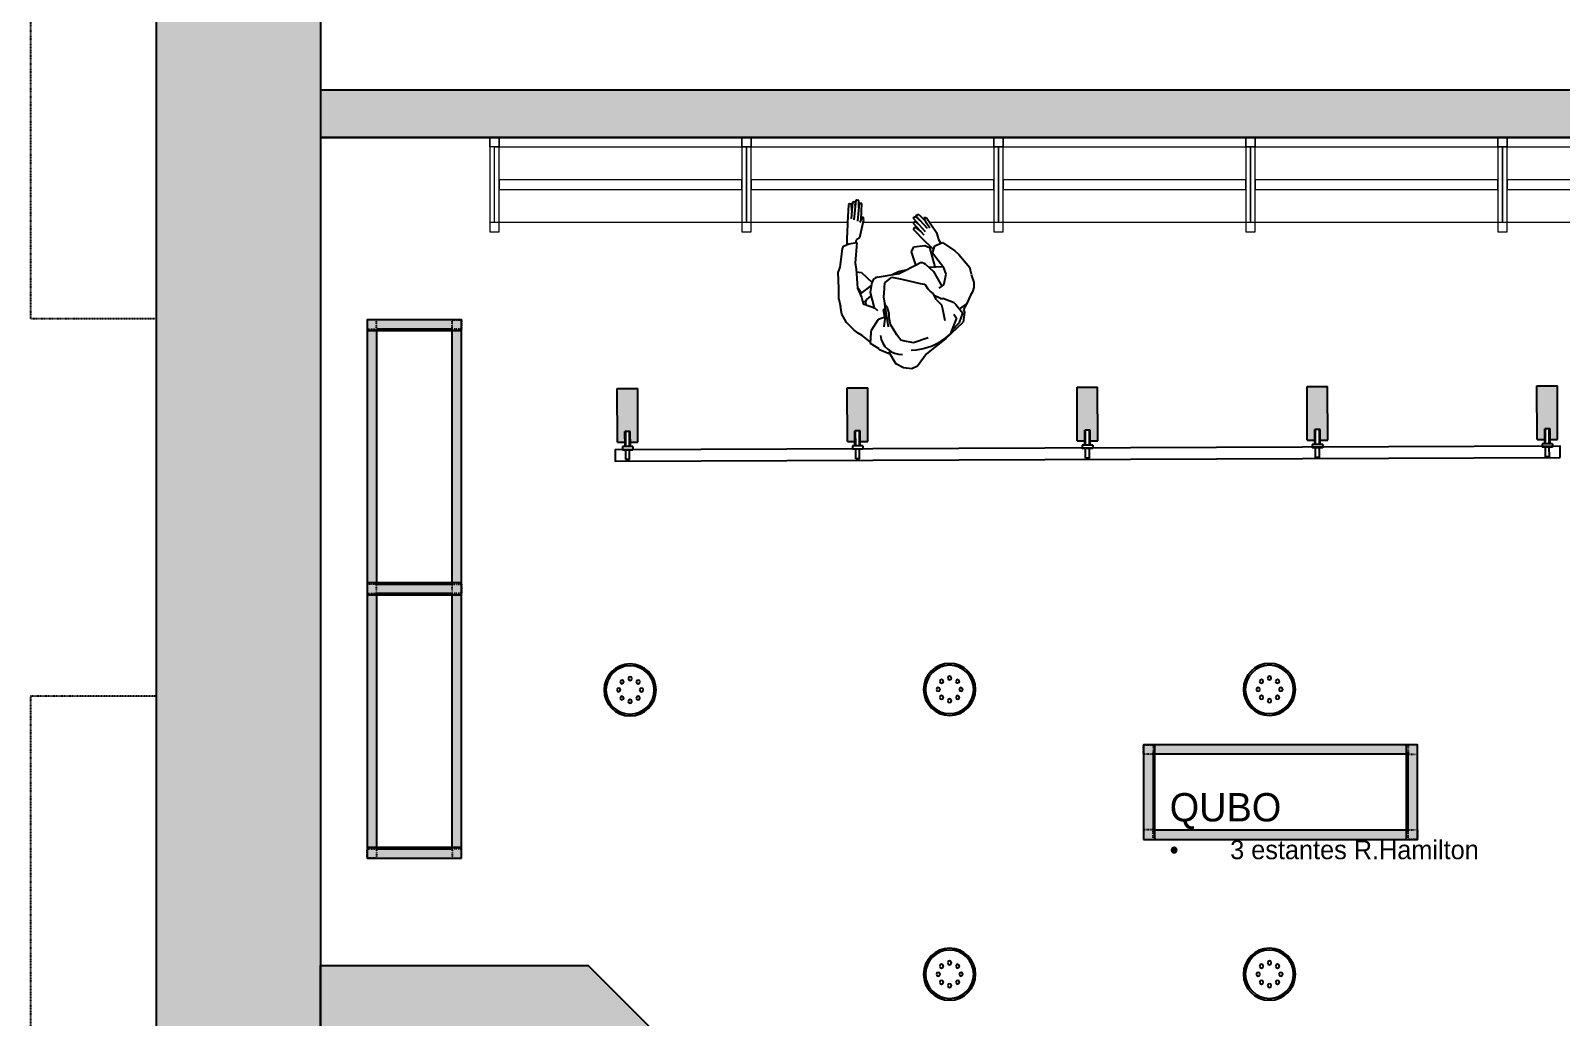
# Model space of a CAD drawing. Extents: x -50 to 69572, y -29139 to 50177.
# Drawn here: x 10935 to 15795, y -21696 to -18562 of the extents above; entities that cross this region are included whole.
import ezdxf

# ---------------------------------------------------------------- set-up
doc = ezdxf.new("R2010")
doc.units = 0
doc.set_wipeout_variables(frame=1)
doc.linetypes.add('ACAD_ISO03W100', pattern=[30, 12, -18])
doc.linetypes.add('Puntets JB', pattern=[3, 0, -3])
for name, color, linetype in [('A_luminarias tecnicas', 21, 'Continuous'), ('CONCEP 2D', 7, 'Continuous'), ('DISCONTINUA', 52, 'ACAD_ISO03W100'), ('DIVISÒRIES', 5, 'Continuous'), ('H SECCIÓ', 253, 'Continuous'), ('Linea Capa Color 0000 JB', 7, 'Continuous'), ('Linea Capa Color 0140 Blau Vidre JB', 140, 'Continuous'), ('PARETS', 6, 'Continuous')]:
    doc.layers.add(name, color=color, linetype=linetype)
doc.layers.add('PROJECCIÓ', color=52, linetype='Continuous', lineweight=13)
doc.layers.add('textos DT ocultar', color=7, linetype='Continuous', lineweight=13)
doc.layers.add('SUPERFÍCIES CONSTRUÏDES', color=3, linetype='Continuous', plot=False)
doc.layers.add('SUPERFÍCIES ÚTILS', color=2, linetype='Continuous', plot=False)
doc.styles.add('ARIAL', font='')
doc.styles.get('ARIAL').set_extended_font_data('Century Gothic')

# ---------------------------------------------------------------- blocks, each defined once
blk = doc.blocks.new('456')
blk.add_wipeout([(79660.8, 32369.6), (79707.8, 32362.9), (79710.9, 32362.7), (79714.2, 32362.9), (79717.4, 32363.8), (79719.9, 32364.8), (79722.3, 32366.3), (79724.4, 32368.1), (79726.8, 32370.9), (79728.7, 32373.9), (79751.4, 32332.6), (79766, 32325.8), (79763.6, 32316.1), (79760.9, 32298.3), (79735.2, 32238.3), (79738.7, 32237.7), (79733.5, 32229.3), (79721.2, 32226.1), (79691.7, 32175.7), (79690.9, 32168.2), (79695.3, 32167.8), (79699.4, 32172.4), (79681.5, 32125.8), (79685.4, 32123.6), (79689.2, 32122.5), (79696.4, 32139.1), (79687.9, 32113.1), (79691.8, 32110.8), (79696.2, 32109.2), (79703.4, 32125.2), (79699.6, 32115.7), (79703.5, 32112.1), (79707.9, 32111.8), (79717.9, 32135), (79713.3, 32116.5), (79717.7, 32114.8), (79722.7, 32115.1), (79755.7, 32201.2), (79760.1, 32211.5), (79767.7, 32234.4), (79778.9, 32235.6), (79785, 32242.3), (79810.5, 32296), (79821.6, 32309.3), (79835.1, 32357.3), (79840.7, 32374), (79846.3, 32390.6), (79851.7, 32439.6), (79846.5, 32469.1), (79830.6, 32499.9), (79822.1, 32513), (79807.4, 32521.4), (79793, 32552.5), (79794.6, 32556.3), (79774.3, 32580.9), (79773.4, 32584), (79746.6, 32607.4), (79739.1, 32642.6), (79719.7, 32662.8), (79695.1, 32673.4), (79675.7, 32671.6), (79636.1, 32642.6), (79563, 32616.2), (79494.3, 32583.6), (79485.4, 32565.7), (79480.3, 32555.4), (79480.3, 32546.6), (79464.4, 32531.1), (79445, 32509.6), (79435.9, 32502.3), (79426.9, 32490.2), (79421.1, 32472.4), (79419.8, 32425.5), (79439.9, 32375.4), (79477.3, 32323.5), (79483.2, 32324), (79486.4, 32309.8), (79484.7, 32286.9), (79499.6, 32234), (79503.1, 32231.4), (79508.4, 32229.6), (79506.7, 32243.7), (79520.8, 32214.7), (79525.2, 32213.8), (79529.6, 32217.3), (79519.5, 32240.3), (79531.3, 32219.1), (79536.6, 32218.2), (79540.1, 32221.7), (79529.1, 32248.1), (79536.6, 32234), (79541.9, 32233.2), (79545.4, 32236.7), (79531.5, 32268.1), (79543.6, 32250.8), (79548.1, 32249.9), (79550.7, 32256), (79529.6, 32300.1), (79516.4, 32324.7), (79510.7, 32335.4), (79518.2, 32345.3), (79499.8, 32396), (79524.1, 32388.9), (79520.8, 32325.6), (79533.1, 32314.2), (79568.3, 32308), (79579.7, 32320.3), (79579.7, 32364.3), (79615, 32369.6), (79638.7, 32367)]).dxf.layer = 'CONCEP 2D'
at = {"layer": 'CONCEP 2D'}
for p, q in [((79636.1, 32642.6), (79675.7, 32671.6)), ((79675.7, 32671.6), (79695.1, 32673.4)), ((79695.1, 32673.4), (79719.7, 32662.8)), ((79719.7, 32662.8), (79739.1, 32642.6)), ((79563, 32616.2), (79494.3, 32583.6)), ((79563, 32616.2), (79636.1, 32642.6)), ((79748.6, 32598.3), (79739.1, 32642.6)), ((79480.3, 32555.4), (79494.3, 32583.6)), ((79505.8, 32580.9), (79485.5, 32556.3)), ((79537.5, 32598.5), (79505.8, 32580.9)), ((79510.2, 32565.1), (79545.4, 32607.4)), ((79514.6, 32550.1), (79510.2, 32565.1)), ((79615.8, 32596.8), (79664.3, 32596.8)), ((79664.3, 32596.8), (79693.3, 32580.9)), ((79693.3, 32580.9), (79699.5, 32576.5)), ((79699.5, 32576.5), (79706.5, 32556.3)), ((79746.6, 32607.4), (79773.4, 32584)), ((79773.4, 32584), (79774.3, 32580.9)), ((79774.3, 32580.9), (79794.6, 32556.3)), ((79445, 32509.6), (79464.4, 32531.1)), ((79464.4, 32531.1), (79480.3, 32546.6)), ((79464.4, 32531.1), (79492.1, 32540)), ((79480.3, 32546.6), (79480.3, 32555.4)), ((79498.7, 32523.7), (79485.5, 32556.3)), ((79501.4, 32516.7), (79498.7, 32523.7)), ((79501.4, 32516.7), (79532.2, 32492)), ((79542.8, 32523.7), (79547.2, 32560.7)), ((79542.8, 32510.5), (79542.8, 32523.7)), ((79706.5, 32556.3), (79715.3, 32519.3)), ((79715.3, 32519.3), (79712.7, 32497.3)), ((79724.1, 32523.7), (79717.1, 32484.1)), ((79737.4, 32519.3), (79732.9, 32510.5)), ((79778.7, 32516.7), (79746.2, 32490.3)), ((79781.4, 32523.7), (79778.7, 32516.7)), ((79794.6, 32556.3), (79781.4, 32523.7)), ((79792.8, 32552.8), (79797.2, 32546.6)), ((79797.2, 32546.6), (79811.4, 32523.7)), ((79811.4, 32523.7), (79822.1, 32513)), ((79421.1, 32472.4), (79426.9, 32490.2)), ((79421.1, 32472.4), (79421.3, 32448.9)), ((79426.9, 32490.2), (79435.9, 32502.3)), ((79435.9, 32502.3), (79445, 32509.6)), ((79539.2, 32490.3), (79532.2, 32492)), ((79539.2, 32490.3), (79554.9, 32474.3)), ((79552.5, 32490.3), (79542.8, 32510.5)), ((79552.5, 32490.3), (79556, 32467.4)), ((79556, 32467.4), (79563.2, 32457.7)), ((79712.7, 32497.3), (79708.3, 32484.1)), ((79708.3, 32484.1), (79708.3, 32462.1)), ((79717.1, 32484.1), (79715.3, 32463)), ((79721.5, 32467.4), (79715.3, 32463)), ((79732.9, 32510.5), (79716.5, 32476.8)), ((79725, 32490.3), (79721.5, 32467.4)), ((79746.2, 32490.3), (79725, 32490.3)), ((79822.1, 32513), (79830.6, 32499.9)), ((79830.6, 32499.9), (79846.5, 32469.1)), ((79846.5, 32469.1), (79851.7, 32439.6)), ((79421.3, 32448), (79419.8, 32425.5)), ((79439.9, 32375.4), (79419.8, 32425.5)), ((79515.5, 32452.4), (79497.9, 32422.5)), ((79497.9, 32422.5), (79497.9, 32401.3)), ((79533.1, 32457.7), (79515.5, 32452.4)), ((79533.1, 32402.2), (79522.5, 32454.2)), ((79563.2, 32457.7), (79567.4, 32448.9)), ((79571.8, 32431.3), (79567.4, 32448.9)), ((79585, 32424.2), (79571.8, 32431.3)), ((79636.1, 32393.4), (79585, 32424.2)), ((79703.9, 32418.1), (79690.7, 32387.2)), ((79708.3, 32428.6), (79703.9, 32418.1)), ((79708.3, 32462.1), (79710.9, 32457.7)), ((79710.9, 32448.9), (79708.3, 32428.6)), ((79715.3, 32463), (79710.9, 32448.9)), ((79710.9, 32457.7), (79710.9, 32448.9)), ((79747.7, 32452.8), (79740.9, 32463.8)), ((79747.7, 32452.8), (79744.4, 32402.2)), ((79762, 32419.8), (79747, 32413.7)), ((79762, 32419.8), (79747, 32413.7)), ((79777.9, 32429.5), (79747.7, 32452.8)), ((79768.2, 32426), (79762, 32419.8)), ((79769, 32436.5), (79768.2, 32426)), ((79768.2, 32426), (79777, 32421.6)), ((79776.1, 32407.5), (79777.9, 32429.5)), ((79851.7, 32439.6), (79848.3, 32414.5)), ((79448.6, 32360.6), (79439.9, 32375.4)), ((79497.9, 32401.3), (79518.2, 32345.3)), ((79543.6, 32383.3), (79499.6, 32396)), ((79520.8, 32325.6), (79524.1, 32388.9)), ((79520.8, 32325.6), (79524.1, 32388.9)), ((79543.6, 32383.3), (79524.1, 32388.9)), ((79549.3, 32373), (79533.1, 32402.2)), ((79638.7, 32373.1), (79569.7, 32362.9)), ((79638.7, 32367), (79615, 32369.6)), ((79664.3, 32377.6), (79636.1, 32393.4)), ((79707.8, 32362.9), (79638.7, 32373.1)), ((79660.8, 32369.6), (79638.7, 32367)), ((79690.7, 32387.2), (79664.3, 32377.6)), ((79744.4, 32402.2), (79728.2, 32373)), ((79751.4, 32332.6), (79728.7, 32373.9)), ((79777, 32396.9), (79733.7, 32382.8)), ((79763.6, 32316.1), (79778.7, 32375.8)), ((79771.3, 32395.1), (79778.2, 32373.7)), ((79776.1, 32407.5), (79776.1, 32407.5)), ((79778.7, 32375.8), (79776.1, 32407.5)), ((79776.1, 32407.5), (79776.1, 32407.5)), ((79846.3, 32390.6), (79835.1, 32357.3)), ((79846.3, 32390.6), (79848.3, 32414.5)), ((79477.3, 32323.5), (79448.6, 32360.6)), ((79503.1, 32325.6), (79477.3, 32323.5)), ((79486.4, 32309.8), (79483.2, 32324)), ((79518.2, 32345.3), (79503.1, 32325.6)), ((79510.7, 32335.4), (79514.6, 32328.2)), ((79514.6, 32328.2), (79516.4, 32324.7)), ((79516.4, 32324.7), (79529.6, 32300.1)), ((79533.1, 32314.2), (79520.8, 32325.6)), ((79533.1, 32314.2), (79520.8, 32325.6)), ((79579.7, 32320.3), (79568.3, 32308)), ((79579.7, 32320.3), (79568.3, 32308)), ((79579.7, 32364.3), (79579.7, 32320.3)), ((79579.7, 32364.3), (79579.7, 32320.3)), ((79766.4, 32325.6), (79751.4, 32332.6)), ((79765.3, 32326.1), (79751.4, 32332.6)), ((79835.1, 32357.3), (79821.6, 32309.3)), ((79484.7, 32286.9), (79486.4, 32309.8)), ((79492.6, 32260.4), (79484.7, 32286.9)), ((79518.1, 32274.5), (79540.1, 32221.7)), ((79525.2, 32282.5), (79545.4, 32236.7)), ((79529.6, 32300.1), (79550.7, 32256)), ((79568.3, 32308), (79533.1, 32314.2)), ((79568.3, 32308), (79533.1, 32314.2)), ((79735.2, 32238.3), (79760.9, 32298.3)), ((79760.9, 32298.3), (79763.6, 32316.1)), ((79810.5, 32296), (79785, 32242.3)), ((79821.6, 32309.3), (79810.5, 32296)), ((79499.6, 32234), (79492.6, 32260.4)), ((79503.1, 32231.4), (79499.6, 32234)), ((79501.4, 32267.5), (79505.8, 32249)), ((79508.4, 32229.6), (79503.1, 32231.4)), ((79505.8, 32249), (79508.4, 32229.6)), ((79520.8, 32214.7), (79506.7, 32243.7)), ((79508.4, 32265.7), (79529.6, 32217.3)), ((79531.3, 32219.1), (79519.5, 32240.3)), ((79536.6, 32234), (79528.7, 32249.2)), ((79543.6, 32250.8), (79531.5, 32268.1)), ((79541.9, 32233.2), (79536.6, 32234)), ((79545.4, 32236.7), (79541.9, 32233.2)), ((79548.1, 32249.9), (79543.6, 32250.8)), ((79550.7, 32256), (79548.1, 32249.9)), ((79721.2, 32226.1), (79706.5, 32200.3)), ((79733.5, 32229.3), (79721.2, 32226.1)), ((79738.3, 32237), (79733.5, 32229.3)), ((79761.1, 32233.8), (79735.2, 32238.3)), ((79760.1, 32211.5), (79767.7, 32234.4)), ((79778.9, 32235.6), (79761.1, 32233.8)), ((79785, 32242.3), (79778.9, 32235.6)), ((79525.2, 32213.8), (79520.8, 32214.7)), ((79529.6, 32217.3), (79525.2, 32213.8)), ((79536.6, 32218.2), (79531.3, 32219.1)), ((79540.1, 32221.7), (79536.6, 32218.2)), ((79689.2, 32122.5), (79711.8, 32174.4)), ((79691.7, 32175.7), (79690.9, 32168.2)), ((79706.5, 32200.3), (79691.7, 32175.7)), ((79695.3, 32167.8), (79706.4, 32180.3)), ((79743.8, 32169.4), (79755.7, 32201.2)), ((79755.7, 32201.2), (79760.1, 32211.5)), ((79699.4, 32172.4), (79681.5, 32125.8)), ((79681.5, 32125.8), (79685.4, 32123.6)), ((79694.8, 32134.1), (79687.9, 32113.1)), ((79690.9, 32168.2), (79695.3, 32167.8)), ((79696.2, 32109.2), (79721.5, 32166.8)), ((79703.4, 32125.2), (79699.6, 32115.7)), ((79707.9, 32111.8), (79728.8, 32160.4)), ((79718.3, 32136.7), (79713.3, 32116.5)), ((79722.7, 32115.1), (79743.8, 32169.4)), ((79685.4, 32123.6), (79689.2, 32122.5)), ((79687.9, 32113.1), (79691.8, 32110.8)), ((79691.8, 32110.8), (79696.2, 32109.2)), ((79699.6, 32115.7), (79703.5, 32112.1)), ((79703.5, 32112.1), (79707.9, 32111.8)), ((79713.3, 32116.5), (79717.7, 32114.8)), ((79717.7, 32114.8), (79722.7, 32115.1))]:
    blk.add_line(p, q, dxfattribs=at)
for centre, radius, start, end in [((79625, 32432.6), 192, 73.5986, 114.4905), ((79689.4, 32555.6), 68.8, 348.0511, 73.1982), ((79566.8, 32382.6), 20, 208.951, 278.4711), ((79710.7, 32382.6), 20, 261.5289, 331.049)]:
    blk.add_arc(centre, radius, start, end, dxfattribs=at)
blk = doc.blocks.new('Hance track')
at = {"layer": 'A_luminarias tecnicas'}
h = blk.add_hatch(color=256, dxfattribs=at)
h.dxf.hatch_style = 1
h.paths.add_polyline_path([(0.0325, 0.17), (0.0085, 0.17), (0.0085, 0.1362), (-0.0085, 0.1362), (-0.0085, 0.17), (-0.0325, 0.17), (-0.0325, 0), (0.0325, 0)])
for p, q in [((-0.0166, 0.1951), (0.0166, 0.1951)), ((-0.0166, 0.1841), (-0.0166, 0.1951)), ((-0.0061, 0.225), (-0.0061, 0.1951)), ((-0.0061, 0.225), (0.0061, 0.225)), ((0.0061, 0.225), (0.0061, 0.1951)), ((0.0166, 0.1841), (0.0166, 0.1951)), ((-0.0085, 0.17), (-0.0325, 0.17)), ((-0.0325, 0.17), (-0.0325, 0)), ((-0.0166, 0.1841), (0.0166, 0.1841)), ((-0.0085, 0.1841), (-0.0085, 0.1362)), ((-0.0061, 0.1841), (-0.0061, 0.1362)), ((0.0061, 0.1841), (0.0061, 0.1362)), ((0.0085, 0.1841), (0.0085, 0.1362)), ((0.0325, 0.17), (0.0085, 0.17)), ((0.0325, 0.17), (0.0325, 0)), ((-0.0085, 0.1362), (0.0085, 0.1362)), ((0.0325, 0), (-0.0325, 0))]:
    blk.add_line(p, q, dxfattribs=at)
blk = doc.blocks.new('Lamp Mini Kombic')
at = {"layer": 'A_luminarias tecnicas'}
for centre, radius in [((0, 0), 0.0825), ((0, 0), 0.0767), ((-0.0362, 0), 0.00584), ((-0.0256, 0.0256), 0.00584), ((0, 0.0362), 0.00584), ((0.0256, 0.0256), 0.00584), ((0.0362, 0), 0.00584), ((-0.0256, -0.0256), 0.00584), ((0, -0.0362), 0.00584), ((0.0256, -0.0256), 0.00584)]:
    blk.add_circle(centre, radius, dxfattribs=at)

msp = doc.modelspace()

# ---------------------------------------------------------------- hatches: boundary and pattern name
at = {"ltscale": 10}
h = msp.add_hatch(color=256, dxfattribs=at)
h.dxf.hatch_style = 1
h.set_gradient(color1=(214, 214, 214), color2=(214, 214, 214), tint=1, name='INVSPHERICAL')
h.paths.add_polyline_path([(12033.53539, -20350.15481), (12033.53539, -21160.15481), (12273.53539, -21160.15481), (12273.53539, -20350.15481)], flags=16)
h.paths.add_polyline_path([(12303.53539, -21190.15481), (12303.53539, -19480.15481), (12003.53539, -19480.15481), (12003.53539, -21190.15481)])
h.paths.add_polyline_path([(12033.53539, -19510.15481), (12033.53539, -20320.15481), (12273.53539, -20320.15481), (12273.53539, -19510.15481)], flags=16)
at = {"layer": 'H SECCIÓ', "true_color": 0xb0b0b0, "transparency": 33554687}
h = msp.add_hatch(color=253, dxfattribs=at)
h.dxf.hatch_style = 1
h.paths.add_polyline_path([(11854.99358, -12561.23502), (11854.99358, -12961.23502), (11334.99358, -12961.23502), (11334.99358, -12561.23502)], flags=17)
h.paths.add_polyline_path([(11334.99358, -11361.23502), (11334.99358, -10511.32993), (26794.99358, -12205.48066), (26794.99358, -16699.90666), (25564.99358, -16565.17998), (25564.99358, -19231.23502), (25264.99358, -19231.23502), (25264.99358, -16230.52553), (26274.53839, -16341.1049), (26274.53839, -12672.01848), (11854.99358, -11091.88378), (11854.99358, -11361.23502)])
h.paths.add_polyline_path([(11854.99358, -14761.23502), (11854.99358, -16380.64517), (11334.99358, -16380.64517), (11334.99358, -14761.23502)], flags=17)
h.paths.add_polyline_path([(16540.97478, -26577.01158), (11334.99358, -26014.32622), (11334.99358, -24741.23502), (11584.99358, -24741.23502), (11584.99358, -24871.23502), (11854.99358, -25051.23502), (11854.99358, -25567.61803), (16594.70406, -26079.90679)])
h.paths.add_polyline_path([(17435.76339, -26673.72427), (17489.49266, -26176.61948), (26274.99358, -27126.19508), (26274.99358, -23231.23502), (26219.99358, -23231.23502), (26219.99358, -22931.23502), (26794.99358, -22931.23502), (26794.99358, -27685.31105)])
edge = h.paths.add_edge_path()
edge.add_arc((16334.99358, -22431.23502), 80, 0, 360)
h.paths.add_polyline_path([(16124.99358, -18161.23502), (16124.99358, -18901.23502), (16544.99358, -18901.23502), (16544.99358, -18161.23502)], flags=17)
h.paths.add_polyline_path([(20854.99358, -15747.48059), (20854.99358, -24201.23502), (21414.99358, -24201.23502), (21414.99358, -15808.81957)])
h.paths.add_polyline_path([(25564.99358, -20431.23502), (25264.99358, -20431.23502), (25264.99358, -23231.23502), (25619.99358, -23231.23502), (25619.99358, -22931.23502), (25564.99358, -22931.23502)])
h.paths.add_polyline_path([(11334.99358, -17380.64517), (11854.99358, -17380.64517), (11854.99358, -22341.23502), (11584.99358, -22521.23502), (11584.99358, -22651.23502), (11334.99358, -22651.23502)])
at = {"layer": 'H SECCIÓ', "true_color": 0xd6d6d6, "transparency": 33554687}
h = msp.add_hatch(color=254, dxfattribs=at)
h.dxf.hatch_style = 1
h.paths.add_polyline_path([(16540.97478, -26577.01158), (17435.76339, -26673.72427), (17451.88217, -26524.59283), (16557.09356, -26427.88014)])
h.paths.add_polyline_path([(17185.67329, -25842.0341), (17153.43572, -26140.29697), (16594.70406, -26079.90679), (16589.33113, -26129.61727), (17484.11974, -26226.32996), (17489.49266, -26176.61948), (17203.1462, -26145.6699), (17240.75669, -25797.69655), (15848.8633, -25647.25459), (15811.25281, -25995.22794), (15860.96329, -26000.60086), (15893.20085, -25702.33799)])
h.paths.add_polyline_path([(13554.99358, -25449.61426), (13554.99358, -25399.32306), (13999.63351, -25447.3817), (13962.02302, -25795.35504), (13912.31254, -25789.98212), (13944.5501, -25491.71925)])
h.paths.add_polyline_path([(13554.99358, -25751.36151), (13554.99358, -25371.23502), (13254.99358, -25371.23502), (13254.99358, -25718.93619)])
h.paths.add_polyline_path([(13052.09836, -25349.30521), (13042.96673, -25448.85667), (13254.99358, -25471.77347), (13254.99358, -25371.23502)])
h.paths.add_polyline_path([(12047.14294, -25341.26762), (11854.99358, -25320.49927), (11854.99358, -25219.91686), (12057.88879, -25241.84667)])
h.paths.add_polyline_path([(11854.99358, -18901.23502), (16124.99358, -18901.23502), (16124.99358, -18751.23502), (11854.99358, -18751.23502)])
h.paths.add_polyline_path([(11854.99358, -21531.23502), (12704.99358, -21531.23502), (12924.19668, -21750.43812), (12704.99358, -21969.64122), (12576.58737, -21841.23502), (11854.99358, -21841.23502)])
h.paths.add_polyline_path([(16544.99358, -18901.23502), (20854.99358, -18901.23502), (20854.99358, -18751.23502), (16544.99358, -18751.23502)])
h.paths.add_polyline_path([(21414.99358, -18901.23502), (25264.99358, -18901.23502), (25264.99358, -18751.23502), (21414.99358, -18751.23502)])
h.paths.add_polyline_path([(23664.99358, -19271.23502), (23764.99358, -19271.23502), (23764.99358, -18901.23502), (23664.99358, -18901.23502)])
h.paths.add_polyline_path([(23764.99358, -20131.23502), (23664.99358, -20131.23502), (23664.99358, -21531.23502), (23764.99358, -21531.23502), (23764.99358, -21131.23502), (24264.99358, -21131.23502), (24264.99358, -20931.23502), (25264.99358, -20931.23502), (25264.99358, -20831.23502), (23764.99358, -20831.23502)])
h.paths.add_polyline_path([(23764.99358, -22391.23502), (23764.99358, -23131.23502), (25264.99358, -23131.23502), (25264.99358, -23231.23502), (23764.99358, -23231.23502), (23764.99358, -24201.23502), (23664.99358, -24201.23502), (23664.99358, -22391.23502)])
h.paths.add_polyline_path([(23664.99358, -25161.23502), (23764.99358, -25161.23502), (23764.99358, -25061.23502), (23664.99358, -25061.23502)])
h.paths.add_polyline_path([(23296.54848, -26256.23502), (23764.99358, -26256.23502), (23764.99358, -26854.90324), (23714.99358, -26849.49902), (23714.99358, -26306.23502), (23341.43547, -26306.23502), (23287.70875, -26803.31619), (23237.99827, -26797.94326)])
h.paths.add_polyline_path([(23714.99358, -20881.23502), (24214.99358, -20881.23502), (24214.99358, -21081.23502), (23714.99358, -21081.23502)], flags=16)
at = {"layer": 'Linea Capa Color 0000 JB', "ltscale": 10}
h = msp.add_hatch(color=256, dxfattribs=at)
h.dxf.hatch_style = 1
h.set_gradient(color1=(214, 214, 214), color2=(214, 214, 214), tint=1)
h.paths.add_polyline_path([(14468.53376, -21130.43748), (15338.53376, -21130.43748), (15338.53376, -20830.43748), (14468.53376, -20830.43748)])
h.paths.add_polyline_path([(15308.53376, -20860.43748), (14498.53376, -20860.43748), (14498.53376, -21100.43748), (15308.53376, -21100.43748)], flags=16)

# ---------------------------------------------------------------- linework, layer by layer
at = {"layer": 'A_luminarias tecnicas'}
msp.add_lwpolyline([(15790.77277, -19917.57734), (15790.66481, -19881.5775), (12790.66791, -19893.50832), (12790.77587, -19929.50815)], close=True, dxfattribs=at)
at = {"layer": 'DISCONTINUA', "ltscale": 0.005}
for points in [[(11334.99358, -17835.9401), (10934.99358, -17835.9401), (10934.99358, -19475.9401), (11334.99358, -19475.9401)], [(11334.99358, -20675.9401), (10934.99358, -20675.9401), (10934.99358, -22315.9401), (11334.99358, -22315.9401)]]:
    msp.add_lwpolyline(points, dxfattribs=at)
at = {"layer": 'DIVISÒRIES'}
for points in [[(11854.99358, -18901.23502), (16124.99358, -18901.23502), (16124.99358, -18751.23502), (11854.99358, -18751.23502)], [(11854.99358, -21531.23502), (12704.99358, -21531.23502), (12924.19668, -21750.43812), (12704.99358, -21969.64122), (12576.58737, -21841.23502), (11854.99358, -21841.23502)]]:
    msp.add_lwpolyline(points, close=True, dxfattribs=at)
at = {"layer": 'Linea Capa Color 0000 JB', "lineweight": 13, "ltscale": 10}
for points in [[(12422.80953, -18901.23502), (12392.80953, -18901.23502), (12392.80953, -19201.23502), (12422.80953, -19201.23502)], [(12422.80953, -18901.23502), (12392.80953, -18901.23502), (12392.80953, -19201.23502), (12422.80953, -19201.23502)], [(12422.80953, -18901.23502), (12392.80953, -18901.23502), (12392.80953, -19201.23502), (12422.80953, -19201.23502)], [(13222.80953, -18901.23502), (13192.80953, -18901.23502), (13192.80953, -19201.23502), (13222.80953, -19201.23502)], [(13222.80953, -18901.23502), (13192.80953, -18901.23502), (13192.80953, -19201.23502), (13222.80953, -19201.23502)], [(14022.80953, -18901.23502), (13992.80953, -18901.23502), (13992.80953, -19201.23502), (14022.80953, -19201.23502)], [(14022.80953, -18901.23502), (13992.80953, -18901.23502), (13992.80953, -19201.23502), (14022.80953, -19201.23502)], [(14822.80953, -18901.23502), (14792.80953, -18901.23502), (14792.80953, -19201.23502), (14822.80953, -19201.23502)], [(14822.80953, -18901.23502), (14792.80953, -18901.23502), (14792.80953, -19201.23502), (14822.80953, -19201.23502)], [(14822.80953, -18901.23502), (14792.80953, -18901.23502), (14792.80953, -19201.23502), (14822.80953, -19201.23502)], [(14822.80953, -18901.23502), (14792.80953, -18901.23502), (14792.80953, -19201.23502), (14822.80953, -19201.23502)], [(15622.80953, -18901.23502), (15592.80953, -18901.23502), (15592.80953, -19201.23502), (15622.80953, -19201.23502)], [(15622.80953, -18901.23502), (15592.80953, -18901.23502), (15592.80953, -19201.23502), (15622.80953, -19201.23502)], [(13192.80953, -19036.23502), (12422.80953, -19036.23502), (12422.80953, -19066.23502), (13192.80953, -19066.23502)], [(13992.80953, -19036.23502), (13222.80953, -19036.23502), (13222.80953, -19066.23502), (13992.80953, -19066.23502)], [(14792.80953, -19036.23502), (14022.80953, -19036.23502), (14022.80953, -19066.23502), (14792.80953, -19066.23502)], [(15592.80953, -19036.23502), (14822.80953, -19036.23502), (14822.80953, -19066.23502), (15592.80953, -19066.23502)], [(16392.80953, -19036.23502), (15622.80953, -19036.23502), (15622.80953, -19066.23502), (16392.80953, -19066.23502)]]:
    msp.add_lwpolyline(points, close=True, dxfattribs=at)
at = {"layer": 'Linea Capa Color 0000 JB', "color": 253, "lineweight": 13, "ltscale": 10}
for points in [[(12422.80953, -18931.23502), (12392.80953, -18931.23502), (12392.80953, -18901.23502), (12422.80953, -18901.23502)], [(12422.80953, -18931.23502), (12392.80953, -18931.23502), (12392.80953, -18901.23502), (12422.80953, -18901.23502)], [(12422.80953, -18931.23502), (12392.80953, -18931.23502), (12392.80953, -18901.23502), (12422.80953, -18901.23502)], [(13222.80953, -18931.23502), (13192.80953, -18931.23502), (13192.80953, -18901.23502), (13222.80953, -18901.23502)], [(13222.80953, -18931.23502), (13192.80953, -18931.23502), (13192.80953, -18901.23502), (13222.80953, -18901.23502)], [(14022.80953, -18931.23502), (13992.80953, -18931.23502), (13992.80953, -18901.23502), (14022.80953, -18901.23502)], [(14022.80953, -18931.23502), (13992.80953, -18931.23502), (13992.80953, -18901.23502), (14022.80953, -18901.23502)], [(14822.80953, -18931.23502), (14792.80953, -18931.23502), (14792.80953, -18901.23502), (14822.80953, -18901.23502)], [(14822.80953, -18931.23502), (14792.80953, -18931.23502), (14792.80953, -18901.23502), (14822.80953, -18901.23502)], [(14822.80953, -18931.23502), (14792.80953, -18931.23502), (14792.80953, -18901.23502), (14822.80953, -18901.23502)], [(14822.80953, -18931.23502), (14792.80953, -18931.23502), (14792.80953, -18901.23502), (14822.80953, -18901.23502)], [(15622.80953, -18931.23502), (15592.80953, -18931.23502), (15592.80953, -18901.23502), (15622.80953, -18901.23502)], [(15622.80953, -18931.23502), (15592.80953, -18931.23502), (15592.80953, -18901.23502), (15622.80953, -18901.23502)], [(12422.80953, -19171.23502), (12392.80953, -19171.23502), (12392.80953, -19201.23502), (12422.80953, -19201.23502)], [(12422.80953, -19171.23502), (12392.80953, -19171.23502), (12392.80953, -19201.23502), (12422.80953, -19201.23502)], [(12422.80953, -19171.23502), (12392.80953, -19171.23502), (12392.80953, -19201.23502), (12422.80953, -19201.23502)], [(13222.80953, -19171.23502), (13192.80953, -19171.23502), (13192.80953, -19201.23502), (13222.80953, -19201.23502)], [(13222.80953, -19171.23502), (13192.80953, -19171.23502), (13192.80953, -19201.23502), (13222.80953, -19201.23502)], [(14022.80953, -19171.23502), (13992.80953, -19171.23502), (13992.80953, -19201.23502), (14022.80953, -19201.23502)], [(14022.80953, -19171.23502), (13992.80953, -19171.23502), (13992.80953, -19201.23502), (14022.80953, -19201.23502)], [(14822.80953, -19171.23502), (14792.80953, -19171.23502), (14792.80953, -19201.23502), (14822.80953, -19201.23502)], [(14822.80953, -19171.23502), (14792.80953, -19171.23502), (14792.80953, -19201.23502), (14822.80953, -19201.23502)], [(14822.80953, -19171.23502), (14792.80953, -19171.23502), (14792.80953, -19201.23502), (14822.80953, -19201.23502)], [(14822.80953, -19171.23502), (14792.80953, -19171.23502), (14792.80953, -19201.23502), (14822.80953, -19201.23502)], [(15622.80953, -19171.23502), (15592.80953, -19171.23502), (15592.80953, -19201.23502), (15622.80953, -19201.23502)], [(15622.80953, -19171.23502), (15592.80953, -19171.23502), (15592.80953, -19201.23502), (15622.80953, -19201.23502)]]:
    msp.add_lwpolyline(points, close=True, dxfattribs=at)
at = {"layer": 'Linea Capa Color 0000 JB', "color": 150, "lineweight": 13, "ltscale": 10}
for points in [[(13207.80953, -19171.23502), (12407.80953, -19171.23502), (12407.80953, -18931.23502), (13207.80953, -18931.23502)], [(14007.80953, -19171.23502), (13207.80953, -19171.23502), (13207.80953, -18931.23502), (14007.80953, -18931.23502)], [(14807.80953, -19171.23502), (14007.80953, -19171.23502), (14007.80953, -18931.23502), (14807.80953, -18931.23502)], [(15607.80953, -19171.23502), (14807.80953, -19171.23502), (14807.80953, -18931.23502), (15607.80953, -18931.23502)], [(16407.80953, -19171.23502), (15607.80953, -19171.23502), (15607.80953, -18931.23502), (16407.80953, -18931.23502)]]:
    msp.add_lwpolyline(points, close=True, dxfattribs=at)
at = {"layer": 'Linea Capa Color 0000 JB', "ltscale": 10}
for points in [[(12303.53539, -21190.15481), (12303.53539, -19480.15481), (12003.53539, -19480.15481), (12003.53539, -21190.15481)], [(12033.53539, -19510.15481), (12033.53539, -20320.15481), (12273.53539, -20320.15481), (12273.53539, -19510.15481)], [(12033.53539, -20350.15481), (12033.53539, -21160.15481), (12273.53539, -21160.15481), (12273.53539, -20350.15481)], [(14468.53376, -21130.43748), (15338.53376, -21130.43748), (15338.53376, -20830.43748), (14468.53376, -20830.43748)], [(15308.53376, -20860.43748), (14498.53376, -20860.43748), (14498.53376, -21100.43748), (15308.53376, -21100.43748)]]:
    msp.add_lwpolyline(points, close=True, dxfattribs=at)
at = {"layer": 'Linea Capa Color 0000 JB', "linetype": 'Puntets JB', "ltscale": 0.07}
for points in [[(12003.53539, -19480.15481), (12003.53539, -19510.15481), (12033.53539, -19510.15481), (12033.53539, -19480.15481)], [(12303.53539, -19480.15481), (12303.53539, -19510.15481), (12273.53539, -19510.15481), (12273.53539, -19480.15481)], [(12003.53539, -20320.15481), (12003.53539, -20350.15481), (12033.53539, -20350.15481), (12033.53539, -20320.15481)], [(12303.53539, -20320.15481), (12303.53539, -20350.15481), (12273.53539, -20350.15481), (12273.53539, -20320.15481)], [(14468.53376, -20830.43748), (14498.53376, -20830.43748), (14498.53376, -20860.43748), (14468.53376, -20860.43748)], [(15338.53376, -20830.43748), (15308.53376, -20830.43748), (15308.53376, -20860.43748), (15338.53376, -20860.43748)], [(14468.53376, -21130.43748), (14498.53376, -21130.43748), (14498.53376, -21100.43748), (14468.53376, -21100.43748)], [(15338.53376, -21130.43748), (15308.53376, -21130.43748), (15308.53376, -21100.43748), (15338.53376, -21100.43748)], [(12003.53539, -21190.15481), (12003.53539, -21160.15481), (12033.53539, -21160.15481), (12033.53539, -21190.15481)], [(12303.53539, -21190.15481), (12303.53539, -21160.15481), (12273.53539, -21160.15481), (12273.53539, -21190.15481)]]:
    msp.add_lwpolyline(points, close=True, dxfattribs=at)
at = {"layer": 'Linea Capa Color 0140 Blau Vidre JB', "ltscale": 10}
for points in [[(12303.53539, -20310.15481), (12303.53539, -19520.15481, 0.4142135624), (12298.53539, -19515.15481), (12008.53539, -19515.15481, 0.4142135624), (12003.53539, -19520.15481), (12003.53539, -20310.15481, 0.4142135624), (12008.53539, -20315.15481), (12298.53539, -20315.15481, 0.4142135624)], [(12303.53539, -21150.15481), (12303.53539, -20360.15481, 0.4142135624), (12298.53539, -20355.15481), (12008.53539, -20355.15481, 0.4142135624), (12003.53539, -20360.15481), (12003.53539, -21150.15481, 0.4142135624), (12008.53539, -21155.15481), (12298.53539, -21155.15481, 0.4142135624)], [(14508.53376, -21130.43748), (15298.53376, -21130.43748, 0.4142135624), (15303.53376, -21125.43748), (15303.53376, -20835.43748, 0.4142135624), (15298.53376, -20830.43748), (14508.53376, -20830.43748, 0.4142135624), (14503.53376, -20835.43748), (14503.53376, -21125.43748, 0.4142135624)]]:
    msp.add_lwpolyline(points, format="xyb", close=True, dxfattribs=at)
at = {"layer": 'PARETS'}
msp.add_lwpolyline([(11334.99358, -17380.64517), (11854.99358, -17380.64517), (11854.99358, -22341.23502), (11584.99358, -22521.23502), (11584.99358, -22651.23502), (11334.99358, -22651.23502)], close=True, dxfattribs=at)
at = {"layer": 'PROJECCIÓ'}
msp.add_lwpolyline([(11854.99358, -19651.23502), (11854.99358, -21151.23502)], dxfattribs=at)
at = {"layer": 'SUPERFÍCIES CONSTRUÏDES'}
msp.add_lwpolyline([(20854.99358, -18901.23502), (11854.99358, -18901.23502), (11854.99358, -21531.23502), (12704.99358, -21531.23502), (13554.99358, -22381.23502)], dxfattribs=at)
at = {"layer": 'SUPERFÍCIES ÚTILS'}
for points in [[(11854.99358, -21531.23502), (12704.99358, -21531.23502), (13554.99358, -22381.23502), (13554.99358, -25751.36151), (15811.25281, -25995.22794), (15848.8633, -25647.25459), (17240.75669, -25797.69655), (17203.1462, -26145.6699), (20854.99358, -26540.37763), (20854.99358, -18901.23502), (11854.99358, -18901.23502)], [(11854.99358, -21531.23502), (12704.99358, -21531.23502), (13554.99358, -22381.23502), (13554.99358, -25399.32306), (13999.63351, -25447.3817), (13962.02302, -25795.35504), (15811.25281, -25995.22794), (15848.8633, -25647.25459), (17240.75669, -25797.69655), (17203.1462, -26145.6699), (20854.99358, -26540.37763), (20854.99358, -18901.23502), (11854.99358, -18901.23502)]]:
    msp.add_lwpolyline(points, close=True, dxfattribs=at)

# ---------------------------------------------------------------- block references
at = {"layer": 'A_luminarias tecnicas'}
for name, p, xscale, yscale, zscale, rotation in [('Hance track', (12830.08524, -19698.96151), 1000.000000000001, 1000.000000000001, 1000.000000000001, 180.1718222476884), ('Hance track', (14290.07868, -19694.58317), 1000.000000000001, 1000.000000000001, 1000.000000000001, 180.1718222476884), ('Hance track', (15020.0754, -19692.39401), 1000.000000000001, 1000.000000000001, 1000.000000000001, 180.1718222476884), ('Hance track', (15750.07211, -19690.20484), 1000.000000000001, 1000.000000000001, 1000.000000000001, 180.1718222476884), ('Lamp Mini Kombic', (12838.24087, -20655.94485), -1000, 1000, 1000, 180), ('Lamp Mini Kombic', (13852.70204, -20654.30681), -1000, 1000, 1000, 180), ('Lamp Mini Kombic', (14868.12831, -20654.30681), -1000, 1000, 1000, 180), ('Lamp Mini Kombic', (13852.70204, -21558.80128), -1000, 1000, 1000, 180), ('Lamp Mini Kombic', (14868.12831, -21558.80128), -1000, 1000, 1000, 180)]:
    msp.add_blockref(name, p, dxfattribs=dict(at, xscale=xscale, yscale=yscale, zscale=zscale, rotation=rotation))

# ---------------------------------------------------------------- texts
at = {"layer": 'textos DT ocultar', "color": 6, "insert": (14551.46398, -20983.47046), "char_height": 64, "width": 2052.3923796, "attachment_point": 1, "style": 'ARIAL'}
msp.add_mtext('{\\H1.4063x;QUBO\\P\\pxi-3,l3,t3;{\\fSymbol|b0|i0|c2|p18;\\H0.66664x;·^I}\\H0.66664x;3 estantes R.Hamilton\\P\\pi0,l0,tz;                               \\P \\H0.99997x;      \\P                        \\P\\pi13.128;              }', dxfattribs=at)

# ---------------------------------------------------------------- next in the draw order: block references
at = {"layer": 'CONCEP 2D', "rotation": 198.2811074455859}
msp.add_blockref('456', (79156.76212, 36387.19075), dxfattribs=at)

# ---------------------------------------------------------------- next in the draw order: block references
at = {"layer": 'A_luminarias tecnicas', "xscale": 1000.000000000001, "yscale": 1000.000000000001, "zscale": 1000.000000000001, "rotation": 180.1718222476884}
msp.add_blockref('Hance track', (13560.08196, -19696.77234), dxfattribs=at)

doc.saveas('drawing.dxf')
